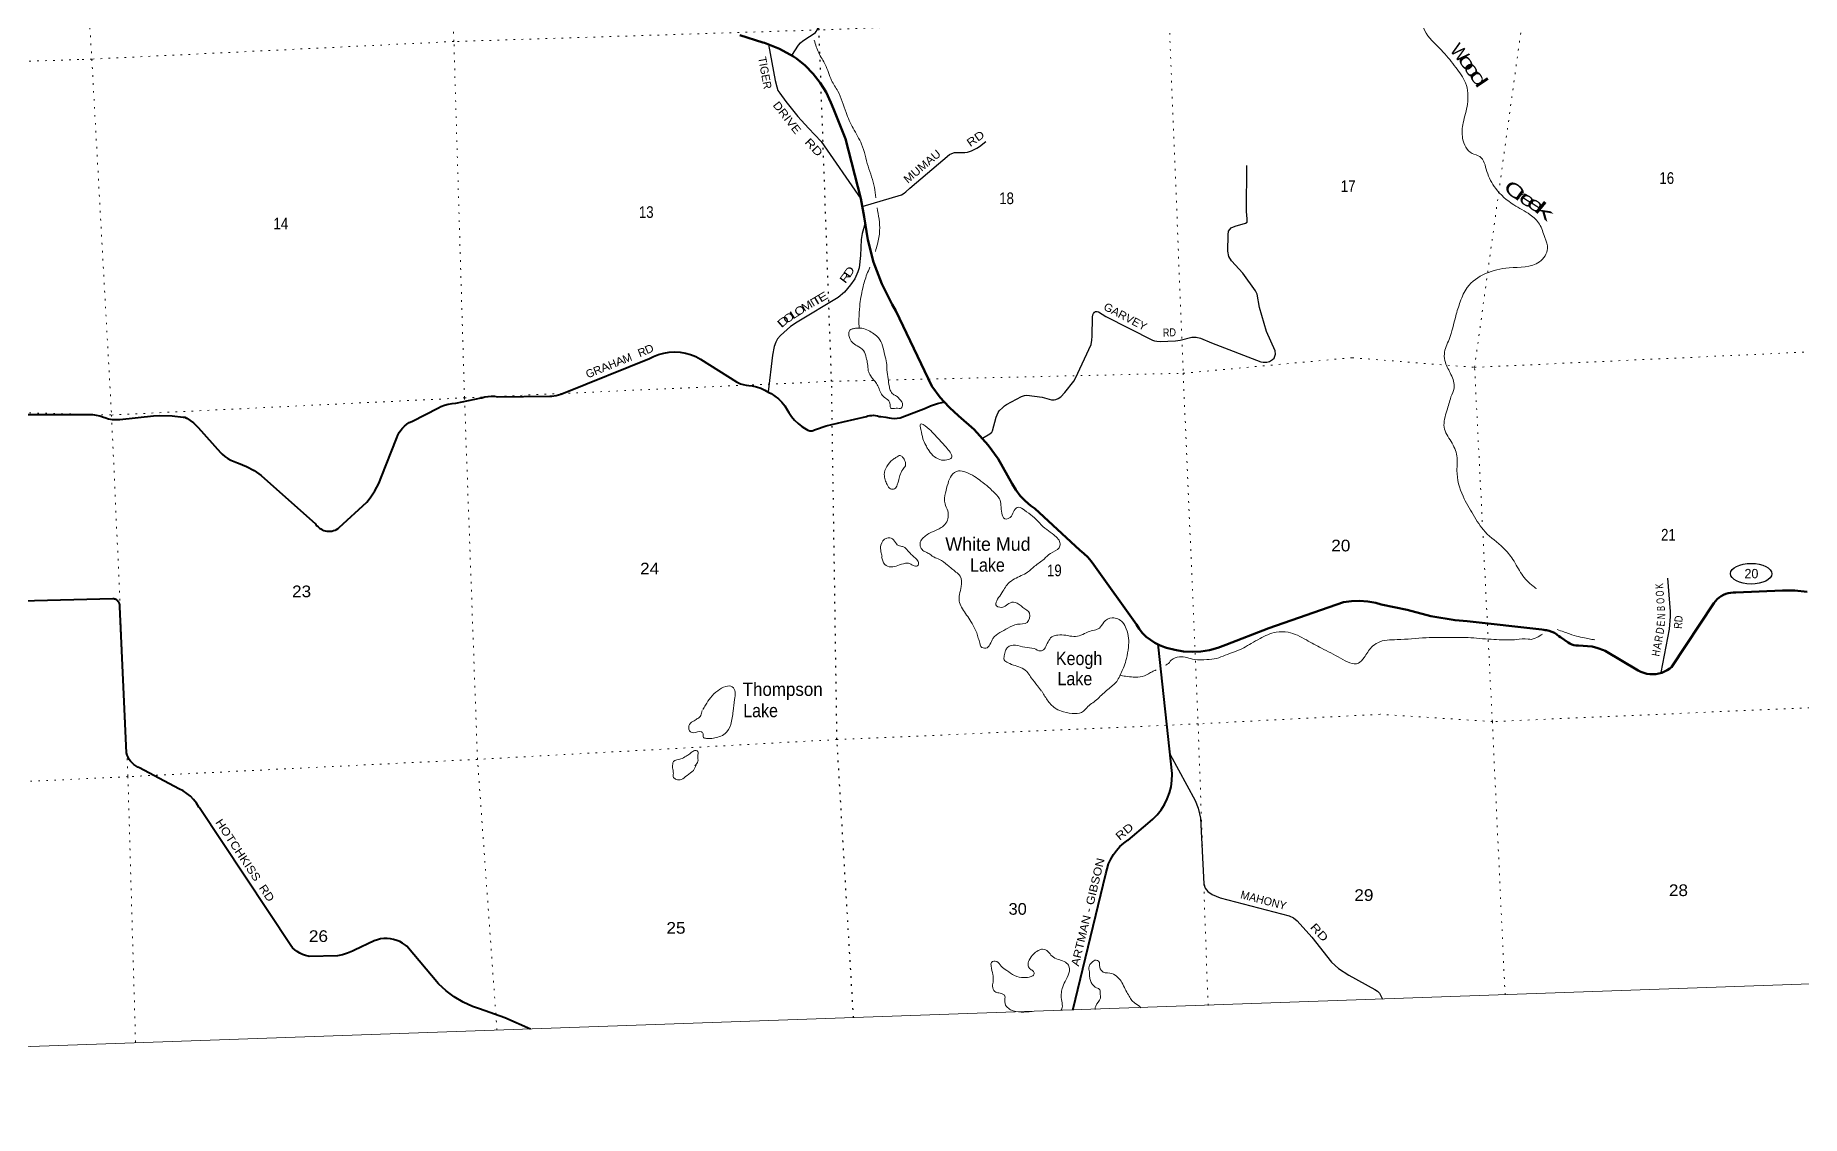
# Model space of a CAD drawing. Header units: feet. Extents: x 727543 to 978287, y 379550 to 572970.
# Drawn here: x 764549 to 791035, y 379550 to 395756 of the extents above; entities that cross this region are included whole.
import ezdxf
from ezdxf.enums import TextEntityAlignment as Align

# ---------------------------------------------------------------- set-up
doc = ezdxf.new("R2010")
doc.units = ezdxf.units.FT
doc.header["$LTSCALE"] = 80
doc.linetypes.add('DOTTED', pattern=[1.5, 0.3, -1.2])
for name, color, linetype, lineweight in [('17', 7, 'Continuous', 25), ('23', 7, 'Continuous', 70), ('26', 7, 'Continuous', 40), ('29', 7, 'Continuous', 25), ('39', 7, 'Continuous', 13), ('4', 7, 'Continuous', 13), ('6', 7, 'DOTTED', 25), ('7', 7, 'DOTTED', 13)]:
    doc.layers.add(name, color=color, linetype=linetype, lineweight=lineweight)
for name, color, linetype in [('27', 7, 'Continuous'), ('30', 7, 'Continuous'), ('41', 7, 'Continuous')]:
    doc.layers.add(name, color=color, linetype=linetype)

msp = doc.modelspace()

# ---------------------------------------------------------------- linework, layer by layer
at = {"layer": '17'}
msp.add_ellipse((790278.25, 387679.9), major_axis=(-309.24, 1), ratio=0.500121, dxfattribs=at)
at = {"layer": '23'}
for points in [[(778175.97, 390257.95), (778114.79, 390324.89), (777990.98, 390492.65), (777450.77, 391625.31), (777395.21, 391719.37), (777239.94, 392029.06), (777117.9, 392353.27), (777030.42, 392688.48), (776978.45, 393030.98), (776927.08, 393309.25), (776697.63, 394204.32), (776517.31, 394651.26), (776479.42, 394749.65), (776405.44, 394901.81), (776315.95, 395045.4), (776211.94, 395178.85), (776094.56, 395300.7), (775965.08, 395409.61), (775917.57, 395439.02), (775706.13, 395551.69), (775509.08, 395631.52), (775484.19, 395641.61), (775459.08, 395649.5), (775111.14, 395758.93)], [(781384.13, 386618.4), (781335.23, 386643.19), (781269.35, 386685.79), (781208.29, 386735.03), (781152.71, 386790.39), (781103.22, 386851.26), (781060.36, 386916.96), (780420.74, 387813.98), (780381.69, 387869.97), (780330.1, 387930.42), (780272.48, 387985.15), (780209.45, 388033.55), (779536.34, 388656.64), (779476.13, 388699.62), (779393.17, 388770.6), (779318.09, 388849.86), (779251.7, 388936.53), (779194.74, 389029.67), (778988.47, 389405.03), (778834.72, 389610.24), (778624.59, 389841.12), (778391.48, 390048.76), (778255.45, 390170.99), (778175.97, 390257.95)], [(781384.13, 386618.4), (781405.2, 386607.72), (781478.49, 386579.75), (781512.27, 386569.72), (781637.97, 386535.75), (781766.52, 386515.09), (781896.53, 386507.99), (782026.58, 386514.52), (782155.22, 386534.6), (782281.07, 386568.03), (782398.08, 386612.37), (783046.76, 386861.63), (784165.78, 387251.34), (784285.88, 387267.92), (784407.05, 387271.86), (784527.97, 387263.1), (784647.31, 387241.76), (784730.68, 387218.98), (785121.33, 387138.58), (785475.32, 387041.87), (785837.49, 386982.7), (786020.19, 386967.41), (787141.24, 386841.36), (787166.87, 386838.48), (787191.24, 386835.35), (787208.11, 386833.18), (787249.19, 386823.45), (787289.03, 386809.49), (787327.19, 386791.43), (787363.25, 386769.49), (787370.65, 386763.87), (787395.86, 386744.73), (787420.65, 386727.1), (787534.28, 386646.26), (787560.78, 386631.26), (787588.7, 386619.1), (787617.74, 386609.93), (787647.57, 386603.85), (787677.88, 386600.92), (787687.34, 386600.65), (787895.94, 386587.15), (787980.84, 386564.98), (788062.96, 386534.06), (788088.02, 386522.59), (788584.71, 386227.32), (788625.55, 386207.15), (788668.27, 386191.35), (788712.4, 386180.11), (788757.48, 386173.54), (788802.99, 386171.72), (788848.44, 386174.66), (788893.33, 386182.34), (788937.18, 386194.67), (788979.5, 386211.52), (789019.82, 386232.7), (789057.71, 386257.98), (789082.25, 386277.69), (789719.83, 387238.04), (789742.74, 387268.51), (789768.7, 387296.42), (789797.44, 387321.46), (789828.64, 387343.35), (789861.96, 387361.87), (789897.03, 387376.8), (789933.47, 387387.99), (789970.88, 387395.3), (790008.85, 387398.67), (790046.04, 387398.1), (790746.32, 387428.72), (790932.16, 387428.28), (791116.93, 387408.41)]]:
    msp.add_lwpolyline(points, dxfattribs=at)
at = {"layer": '26'}
for points in [[(763861.04, 390066.52), (765291.01, 390065.82), (765345.35, 390069.67), (765403.7, 390067.88), (765461.55, 390060.01), (765518.26, 390046.13), (765573.21, 390026.39), (765589.4, 390020.6), (765644.37, 390005.05), (765700.67, 389995.33), (765757.68, 389991.55), (765814.77, 389993.74), (766322.33, 390046.46), (766407.42, 390051.89), (766600.27, 390049.62), (766766.82, 390030.13), (766791.85, 390027.2), (766816.82, 390014.3), (766820.1, 390012.61), (766872.53, 389980.04), (766921.26, 389942.17), (766940.76, 389923.43), (766965.7, 389899.47), (766988.13, 389874.4), (767324.43, 389498.63), (767349, 389473.21), (767389.32, 389438.17), (767433.07, 389407.53), (767479.79, 389381.64), (767528.96, 389360.78), (767580.04, 389345.16), (767596.47, 389339.4), (767715.2, 389289.66), (767828.08, 389227.78), (767933.87, 389154.43), (768749.79, 388428.82), (768756.22, 388419), (768771.45, 388399.26), (768788.65, 388381.22), (768807.64, 388365.07), (768828.22, 388351), (768850.16, 388339.16), (768873.21, 388329.67), (768897.13, 388322.65), (768921.65, 388318.16), (768946.51, 388316.26), (768971.43, 388316.98), (768996.13, 388320.29), (769020.36, 388326.16), (769043.84, 388334.54), (769066.31, 388345.33), (769087.54, 388358.4), (769107.28, 388373.62), (769519.3, 388752.71), (769570.42, 388816.8), (769640.1, 388921.58), (769698.44, 389033.07), (769744.81, 389150.05), (769961.52, 389692.62), (769969.05, 389718.22), (769984.59, 389758.18), (770004.23, 389796.3), (770027.74, 389832.15), (770054.88, 389865.35), (770085.33, 389895.53), (770118.78, 389922.37), (770154.84, 389945.56), (770193.13, 389964.85), (770594.74, 390167.76), (770630.12, 390185.99), (770683.99, 390207.98), (770739.86, 390224.22), (770797.12, 390234.53), (770855.14, 390238.79), (771234.6, 390315.68), (771245.3, 390319.41), (771290.83, 390332.03), (771337.44, 390339.82), (771384.61, 390342.7), (771431.82, 390340.63), (771478.55, 390333.64), (772264.47, 390340.73), (772291.69, 390342.94), (772361.23, 390353.7), (772429.27, 390371.68), (772495.06, 390396.66), (773759.58, 390910.3), (773818.72, 390939.49), (773894.8, 390968.45), (773973.5, 390989.3)], [(773973.5, 390989.3), (774053.94, 391001.8), (774135.25, 391005.83), (774216.54, 391001.34), (774296.91, 390988.38), (774375.48, 390967.09), (774451.4, 390937.7), (774523.83, 390900.53), (775060.46, 390558.03), (775081.53, 390546.81), (775121.76, 390529.4), (775163.59, 390516.29), (775206.55, 390507.63), (775250.19, 390503.5), (775298.35, 390497.47), (775364.42, 390483.07), (775428.62, 390461.85), (775490.25, 390434.03), (775548.63, 390399.92), (775582.1, 390381.85), (775640.1, 390344.17), (775693.83, 390300.64), (775742.72, 390251.73), (775786.24, 390197.97), (775823.89, 390139.96), (775847.48, 390097.8), (775888.23, 390037.9), (775935.02, 389982.58), (775987.33, 389932.46), (776044.6, 389888.08), (776081.19, 389865.41), (776105.23, 389850.52), (776131.19, 389834.7), (776137.05, 389832.02), (776149, 389827.99), (776161.29, 389825.24), (776173.81, 389823.79), (776186.41, 389823.66), (776198.96, 389824.84), (776211.32, 389827.33), (776223.34, 389831.1), (776234.91, 389836.1), (776245.89, 389842.28), (776406.83, 389896.52), (776662.44, 389958.77), (777013.5, 390038.78), (777034.78, 390045.71), (777062.68, 390051.98), (777091.08, 390055.3), (777119.67, 390055.63), (777148.14, 390052.97), (777176.18, 390047.35), (777178.47, 390046.64), (777203.52, 390038.82), (777228.47, 390035.62), (777304.3, 390025.88), (777329.43, 390022.65), (777354.3, 390017.52), (777386.78, 390012.26), (777429.78, 390009.86), (777472.8, 390011.96), (777515.36, 390018.55), (777894.66, 390162.13), (777971.23, 390197.22), (778077.21, 390234.48), (778161.51, 390254.51), (778175.97, 390257.95)], [(771973.84, 380849.6), (771588.71, 381017.64), (771208.4, 381152.95), (771102.99, 381190.44), (770963.56, 381254.74), (770831.62, 381333.27), (770708.61, 381425.15), (770595.88, 381529.39), (770118.74, 382092.08), (770097.54, 382109.54), (770057.07, 382137.67), (770013.88, 382161.41), (769968.45, 382180.5), (769921.27, 382194.74), (769872.86, 382203.97), (769823.75, 382208.1), (769774.47, 382207.06), (769725.58, 382200.88), (769677.6, 382189.62), (769631.06, 382173.41), (769332.51, 382032.43), (769303.8, 382017.41), (769232, 381986.35), (769157.34, 381962.97), (769080.65, 381947.52), (768654.47, 381939.87), (768642.05, 381942.03), (768598.07, 381952.73), (768555.45, 381967.98), (768514.65, 381987.59), (768476.13, 382011.36), (768440.31, 382039.03), (768407.57, 382070.29), (768378.28, 382104.8), (767009.45, 384166.8), (767001.99, 384180.34), (766965.08, 384238.22), (766922.31, 384291.93), (766874.16, 384340.88), (766821.17, 384384.52), (766763.9, 384422.38), (766702.98, 384454.05), (766112.76, 384766.52), (766084.13, 384779.66), (766054.15, 384797.22), (766026.16, 384817.82), (766000.48, 384841.23), (765977.39, 384867.2), (765957.14, 384895.44), (765939.95, 384925.64), (765926.01, 384957.48), (765915.48, 384990.59), (765817.51, 387181.92), (765816.39, 387206.87), (765810.18, 387231.92), (765805.68, 387242.34), (765799.95, 387252.55), (765793.18, 387262.1), (765785.45, 387270.89), (765776.84, 387278.82), (765767.45, 387285.81), (765757.38, 387291.78), (765746.75, 387296.67), (765735.66, 387300.41), (765724.24, 387302.98), (765712.61, 387304.34), (764341.48, 387270.33)], [(780108.78, 381133.78), (780602.38, 383179.26), (780618.88, 383255.15), (780643.23, 383328.89), (780675.15, 383399.68), (780714.29, 383466.75), (780760.24, 383529.36), (780812.47, 383586.83), (780870.42, 383638.52), (780933.46, 383683.87), (780935.49, 383685.16), (781232.49, 383935.24), (781305.3, 383995.64), (781371.39, 384063.32), (781430.05, 384137.54), (781480.62, 384217.48), (781522.57, 384302.27), (781555.42, 384390.98), (781578.82, 384482.64), (781592.51, 384576.24), (781596.34, 384670.76), (781596.12, 384682.64), (781388.66, 386577.03), (781384.13, 386618.4)]]:
    msp.add_lwpolyline(points, dxfattribs=at)
at = {"layer": '29'}
for points in [[(775892.7, 395452.27), (775993.44, 395607.76), (776025.03, 395643.26), (776059.96, 395674.32), (776157.53, 395738.66), (776226.27, 395780.81), (776245.67, 395796.35), (776258.98, 395811.88), (776277.27, 395849.59), (776288.91, 395885.09), (776294.46, 395903.95), (776297.07, 395949.83)], [(775542.55, 395617.96), (775642.22, 395076.7), (775666.31, 394981.82), (775684.03, 394928.35), (775710.64, 394886.51), (775803.95, 394764.58), (775982.39, 394536.63), (776142.51, 394364.55), (776334.04, 394163.29), (776928.76, 393302.7)], [(776946.43, 393186.21), (777537.15, 393361.25), (777575.16, 393385.97), (777599.87, 393406.89), (777664.49, 393463.95), (778254.63, 393966.04), (778292.64, 393985.06), (778330.66, 393996.47), (778406.68, 394000.28), (778486.51, 393996.47), (778526.42, 394002.17), (778585.34, 394023.1), (778665.17, 394061.14), (778705.08, 394087.76), (778802.01, 394163.84)], [(778752.26, 389713.35), (778863.86, 389779.08), (778891.42, 389801.9), (778901.41, 389823.42), (778958.08, 390027.17), (778984.55, 390096.69), (779000.71, 390121.42), (779055.34, 390173.79), (779081.48, 390195.59), (779110.94, 390216.51), (779335.22, 390338.23), (779381.78, 390353.45), (779417.61, 390357.78), (779646.91, 390327.33), (779787.56, 390288.78), (779824.62, 390286.88), (779852.1, 390294.02), (779885.44, 390305.9), (779924.41, 390330.62), (779985.35, 390397.49), (780122.07, 390568.36), (780146.55, 390612.9), (780379.2, 391119.35), (780391.02, 391182.66), (780398.62, 391241.62), (780399.65, 391527.69), (780404.32, 391563.03), (780413.82, 391583.95), (780429.03, 391604.87), (780446.76, 391614.06), (780468.94, 391614.38), (780489.85, 391608.68), (780599.08, 391538.58), (781301.41, 391184.56), (781330.87, 391175.06), (781364.49, 391167.37), (781414.5, 391163.65), (781644.95, 391170.96), (781716.7, 391180.76), (781891.56, 391226.41), (781955.56, 391230.07), (782020.8, 391215), (782187.05, 391143.19), (782924.82, 390859.82), (782959.71, 390853.65), (782990.12, 390851.75), (783016.72, 390853.65), (783052.84, 390865.06), (783102.25, 390893.59), (783123.16, 390912.61), (783132.14, 390927.49), (783145.97, 390971.56), (783140.63, 391020.61), (783012.18, 391312.83), (782905.25, 391674.41), (782872.27, 391871.15), (782847.07, 391924.66), (782653.19, 392186.38), (782486.48, 392372.35), (782444.64, 392437.91), (782432.45, 392515.79), (782437.03, 392765.03), (782442.95, 392816.83), (782482.65, 392867.73), (782540.93, 392892.85), (782696.69, 392936.55), (782718.33, 392955.22), (782722.41, 393002.01), (782709.96, 393114.59), (782717.58, 393800.97)], [(776992.04, 392941.39), (776947.94, 392783.05), (776933.49, 392692.52), (776922.65, 392452.01), (776904.22, 392265.75), (776883.59, 392210.53), (776835.8, 392102.19), (776772.25, 392010.95), (776683.75, 391900.59), (776587.86, 391820.97), (775974.27, 391454.79), (775874.09, 391387.09), (775721.65, 391254.39), (775680.24, 391200.72), (775652.99, 391151.13), (775628.92, 391086.6), (775601.97, 390957.67), (775539.89, 390409.27)], [(789022.45, 387613.77), (789061.63, 387112.67), (789061.63, 387036.6), (789046.42, 386850.21), (788923.11, 386199.8)], [(781565.04, 384966.42), (781940.87, 384279.05), (781987.54, 384164.77), (782019.84, 384013.38), (782068.32, 383026.23), (782090.17, 382962.79), (782129.23, 382913.3), (782196.61, 382867.69), (782316.61, 382818.85), (783350.66, 382547.68), (783414.9, 382517.75), (783468.55, 382475.05), (783692.12, 382228.47), (783987.4, 381851.18), (784089.61, 381757), (784247.24, 381658.32), (784635.11, 381443.62), (784675, 381418.47), (784706.01, 381385.52), (784750.83, 381297.32)]]:
    msp.add_lwpolyline(points, dxfattribs=at)
at = {"layer": '39'}
for points in [[(784284.09, 401217.2), (784275.78, 401212.96), (784175.42, 401068.25), (784120.68, 400825.97), (784137.37, 400624.39), (784170.34, 400419.3), (784101.44, 400239.22), (784080.51, 400137.49), (784114.51, 399962.74), (784178.09, 399748.52), (784222.88, 399614.55), (784338.76, 399408.08), (784519.5, 399195.61), (784642.9, 399068.2), (784751.26, 398905.95), (784913.94, 398751.52), (785018.67, 398577.03), (785106.1, 398313.05), (785099.35, 398086.46), (785028.99, 397827.51), (784944.34, 397634.8), (784780.4, 397518.36), (784601.14, 397437.81), (784505.81, 397262.94), (784605.73, 397049.9), (784691.49, 396899.05), (784778.09, 396598.66), (784902.11, 396390.43), (785068.3, 396252.28), (785268.44, 396064.68), (785404.72, 395790.15), (785660.65, 395503.3), (785847.97, 395274.87), (785994.98, 395043.13), (786023.63, 394722.68), (785959.99, 394443.74), (785951.48, 394209.01), (786092.18, 393985.15), (786208.97, 393936.36), (786315.21, 393715.43), (786446.86, 393458.93), (786717.62, 393212.98), (786962.94, 393065.25), (787102.95, 392924.23), (787182.22, 392724.66), (787224.09, 392556.23), (787105.19, 392360.4), (786647.4, 392268.86), (786294.58, 392180.71), (786020.42, 391973.81), (785916.24, 391760.26), (785848.47, 391545.86), (785748.77, 391195.01), (785677.09, 390976.44), (785693.49, 390845.6), (785776, 390670.39), (785823.17, 390463.73), (785774.97, 390330.8)], [(776228.72, 395682.63), (776295.88, 395491), (776394.55, 395316.31), (776489.27, 395076.82), (776581.29, 394920.11), (776704.96, 394598.68), (776811.73, 394361.6), (776938.82, 394121.13), (777036.5, 393790.78), (777131.71, 393474.5), (777151.27, 393319.72)], [(777170.18, 393169.77), (777209.47, 392826.19), (777175.75, 392620.97), (777146.13, 392514.92)], [(777062.31, 392276.06), (777018.65, 392171.26), (776956.73, 391963.11), (776910.99, 391692.83), (776899.15, 391498.42), (776900.43, 391397.4), (776903.5, 391365.16)], [(776903.5, 391365.16), (776939.97, 391362.29), (777040.15, 391327.11), (777124.57, 391279.3), (777193.3, 391216.84), (777251.7, 391099.47), (777286.6, 390959.11), (777312.56, 390844.74), (777318.14, 390735.78), (777336.56, 390604.99), (777352.23, 390496.36), (777368.41, 390434.22), (777410.83, 390372.93), (777462.29, 390344.27), (777503.98, 390305.19), (777553.78, 390203.71), (777520.91, 390158.19), (777478.25, 390164.9), (777389.55, 390158), (777377.24, 390163.67), (777367.52, 390213.89), (777330.76, 390287.49), (777260.27, 390341.81), (777217.59, 390411.18), (777182.45, 390496.96), (777139.9, 390562.29), (777070.31, 390651), (777039.67, 390722.77), (777028.1, 390829.52), (777008.99, 390919.86), (776967, 391029.67), (776873.85, 391097.41), (776797.24, 391153.56), (776756.51, 391225.01), (776746.52, 391283.31), (776763.04, 391334.37), (776798.85, 391351.69), (776845.02, 391361.26), (776903.5, 391365.16)], [(785774.97, 390330.8), (785715, 390124.74), (785674.59, 389876.86), (785778.62, 389661.92), (785866.49, 389446.46), (785865.6, 389226.13), (785956.99, 388841.01), (786107.41, 388566.93), (786289.73, 388306), (786560.23, 388068.12), (786705.39, 387892.91), (786837.95, 387670.81), (786913.79, 387576.23), (787011.51, 387492.47), (787057.18, 387455.54)], [(777937.24, 389538.96), (777900.61, 389608.52), (777859.09, 389704.2), (777828.23, 389844.69), (777819.6, 389923.24), (777922.25, 389873.99), (778018.22, 389782.09), (778110.41, 389681.97), (778223.58, 389558.28), (778286.74, 389418.83), (778219.03, 389388.36), (778113.85, 389391.04), (778008.71, 389454.35), (777934.95, 389546.97)], [(777513.23, 389155.45), (777489.75, 389069.8), (777473.5, 389010.67), (777430.93, 388952.71), (777374.33, 388952.91), (777319.73, 389015.83), (777293.13, 389087.73), (777278.45, 389166.08), (777316.89, 389288.59), (777402.49, 389390.38), (777453.99, 389422.36), (777517.67, 389452.7), (777552.85, 389427.56), (777591.3, 389364.12), (777595.42, 389299.57), (777557.53, 389243.98), (777511.44, 389151.81)], [(778665.51, 386793.42), (778628.48, 386875.09), (778560.06, 386990.12), (778498.41, 387083.13), (778438.79, 387176.2), (778403.39, 387270.06), (778406.28, 387367.17), (778432.61, 387489.28), (778415.42, 387644.36), (778352.81, 387705), (778226.1, 387810.07), (778106.17, 387893.12), (778020.06, 387930.77), (777976.61, 387961.71), (777918.83, 387998.25), (777871.67, 388018.97), (777825.48, 388072.05), (777818.8, 388152.68), (777865.08, 388220.87), (778003.63, 388310.22), (778130.99, 388370.91), (778203.51, 388439.94), (778237.08, 388525.91), (778229.88, 388622.69), (778190.05, 388728.53), (778196.75, 388894.48), (778234.6, 389035.16), (778287.3, 389154.08), (778392.19, 389222.13), (778499.98, 389201.35), (778633.38, 389138.94), (778728.69, 389067.23), (778842.69, 388979.94), (778909.54, 388913.37), (779006.1, 388803.3), (779027.36, 388708.99), (779039.4, 388588.1), (779084.63, 388502.65), (779186.4, 388542.3), (779225.96, 388630.49), (779293.15, 388677.11), (779381.54, 388631.45), (779503.69, 388542.41), (779604.02, 388440.54), (779716.4, 388341.07), (779819.98, 388263.56), (779888.84, 388197.06), (779915.31, 388129.19), (779899.05, 388070.05), (779772.48, 387985.13), (779674.25, 387899.11), (779532.25, 387791.46), (779428.02, 387703.22), (779229.23, 387601.83), (779138.54, 387532.21), (779026.66, 387368.94), (778959.52, 387197), (779073.17, 387182.47), (779148.23, 387235.41), (779240.7, 387250.51), (779358.35, 387175.47), (779456.27, 387085.65), (779420.31, 386949.08), (779275.68, 386922.19), (779130.08, 386862.94), (779010.99, 386796.45), (778908.78, 386708.27), (778800.34, 386563.3), (778726.81, 386587.21), (778712.98, 386639.31), (778688.4, 386711.29), (778665.51, 386793.42)], [(777245.79, 387938.19), (777229.35, 388008.4), (777228.14, 388107.4), (777315.62, 388213.3), (777402.89, 388201.96), (777459.91, 388126.99), (777527.78, 388090.77), (777576.63, 388080.21), (777618.26, 388043.15), (777681.26, 387970.4), (777743.68, 387915.81), (777785.9, 387860.58), (777787.68, 387806.06), (777729.4, 387796.1), (777659.5, 387832.26), (777594.7, 387836.24), (777480.62, 387802.25), (777380.27, 387780.83), (777286.02, 387820.24), (777238.98, 387932.33)], [(779637.84, 385919.23), (779576.59, 386000.12), (779483.87, 386116.39), (779432.92, 386191.55), (779347.77, 386261.57), (779241.41, 386300.59), (779134.91, 386343.65), (779076.93, 386386.25), (779076.97, 386446.89), (779098.63, 386526.41), (779125.38, 386573.76), (779247.54, 386608.01), (779386, 386576.08), (779526.1, 386556.34), (779622.23, 386521.03), (779648.35, 386525.91), (779700.88, 386588.23), (779808.99, 386743.3), (779881.21, 386759.77), (780002.6, 386755.59), (780120.35, 386739.17), (780226.83, 386758.77), (780334.39, 386806.69), (780432.53, 386834.1), (780504.28, 386864.71), (780570.15, 386951.72), (780697.32, 387018.46), (780853.12, 386950.72), (780906.82, 386853.41), (780941.72, 386713.05), (780940.08, 386577.58), (780909.28, 386406.81), (780874.61, 386292.51), (780837.07, 386204.39), (780751.23, 386048.02), (780613.6, 385930.41), (780460.62, 385788.05), (780316.93, 385670.24), (780264.14, 385615.99), (780139.96, 385581.68), (779967.3, 385608.46), (779856.7, 385653.41), (779735.72, 385768.77), (779644.16, 385911.34)], [(781496.95, 386308.36), (781522.4, 386321.44), (781583.07, 386382.01), (781704.64, 386434.42), (781928.29, 386393.11), (782116.31, 386391.08), (782259.25, 386407.8), (782393, 386458.59), (782514.83, 386502.94), (782668.3, 386568.51), (782781.33, 386634.8), (782914.36, 386707.8), (783029.73, 386764.07), (783155.8, 386802.48), (783333.66, 386802.14), (783608.27, 386685.67), (783834.63, 386561.57), (784122.41, 386413.18), (784387.63, 386336.83), (784473.75, 386422.47), (784585.9, 386577.66), (784678.68, 386645.33), (784818.88, 386684.2), (784968.21, 386691.02), (785405.84, 386719.25), (785767.47, 386722.8), (786032.27, 386721.22), (786204.47, 386708.57), (786380.7, 386696.05), (786538.63, 386686.98), (786754.71, 386691.91), (786932.31, 386699.65), (786980.96, 386695.15), (787038.98, 386713.19), (787130.39, 386760.59), (787149.26, 386772.64)], [(787369.98, 386842.43), (787468.37, 386807.85), (787556.3, 386776.32), (787691, 386736.19), (787804.98, 386711.56), (787890.43, 386694.1), (787935.04, 386689.47)], [(780808.3, 386156.98), (780895.71, 386141.6), (781013.33, 386129.22), (781146.37, 386139.56), (781271.85, 386196.15), (781321.53, 386222), (781356.44, 386237.29)], [(774558.14, 385640.57), (774600.38, 385708.63), (774673.54, 385820.13), (774783.3, 385924.72), (774902.45, 385989.18), (774999.62, 385984.23), (775042.7, 385902.74), (775034.21, 385791.31), (775011.55, 385618.78), (774975.68, 385417.53), (774891.2, 385281.42), (774807.8, 385236.29), (774717.61, 385213.18), (774610.61, 385209.73), (774565.67, 385224.46), (774561.87, 385278.91), (774536.59, 385310.43), (774413.83, 385294.35), (774360.42, 385320.93), (774346.46, 385377.07), (774386.42, 385453.14), (774426.14, 385474.63), (774455.83, 385493.78), (774509.35, 385525.82), (774537.58, 385589.38), (774550.46, 385628.2)], [(774457.92, 384810.7), (774416.08, 384730.52), (774321.54, 384654.72), (774234.63, 384593.31), (774161.82, 384595.01), (774120.52, 384621.98), (774116.39, 384686.52), (774108.29, 384748.92), (774105.85, 384823.62), (774118.73, 384862.44), (774228.58, 384902.35), (774308.08, 384943.31), (774361.53, 384977.37), (774408.8, 385015.27), (774458.87, 385029.01), (774481.68, 385011.55), (774481.83, 384944.86), (774484.4, 384866.12), (774436.11, 384797.87)], [(779495.62, 381112.27), (779173.44, 381140.43), (779111.29, 381186.93), (779085.79, 381287.17), (779079.44, 381357.71), (779075.27, 381361.61), (778997.5, 381391.45), (778938.23, 381411.78), (778903.23, 381493.52), (778912.7, 381574.67), (778905.57, 381669.43), (778881.29, 381793.96), (778885.57, 381848.67), (778965.99, 381861.37), (779030.88, 381792.71), (779115.9, 381726.73), (779233.54, 381651.69), (779371.94, 381621.78), (779480.57, 381637.41), (779522.04, 381667.04), (779518.44, 381715.43), (779470.95, 381746.24), (779436.93, 381797.69), (779452.27, 381885.1), (779514.1, 381971.97), (779587.09, 382026.87), (779653.12, 382047.19), (779733.1, 382011.36), (779793.96, 381942.58), (779888.54, 381893.07), (779974.38, 381863.49), (780042.92, 381807.09), (780048.76, 381690.05), (779990.2, 381564.87), (779947.26, 381456.37), (779931.73, 381375.02), (779939.32, 381266.13), (779946.46, 381171.36), (779933.01, 381138.19), (779931.37, 381132.27), (779930.78, 381127.62)], [(780440.31, 381145.48), (780448.76, 381194.97), (780519.83, 381313.1), (780515.37, 381387.74), (780509.62, 381440.11), (780462.2, 381468.9), (780397.83, 381521.4), (780371.76, 381577.15), (780357.6, 381639.35), (780358.17, 381683.83), (780350.6, 381730.08), (780347.26, 381770.39), (780356.1, 381809.08), (780385.33, 381842.36), (780456.69, 381885.08), (780493.62, 381868.08), (780510.79, 381775.65), (780561.61, 381704.53), (780691.61, 381684.46), (780782.55, 381622.71), (780841.52, 381549.82), (780891.31, 381448.34), (780940.58, 381363.02), (780981.25, 381293.59), (781035.58, 381238.74), (781122.11, 381172.72), (781124.13, 381169.48)]]:
    msp.add_spline(points, degree=3, dxfattribs=at)
at = {"layer": '4'}
msp.add_lwpolyline([(969937.84, 572954.67), (978041.59, 388968.11), (947496.78, 387643.8), (916945.33, 386361.5), (886396.97, 385118.33), (855846.95, 383920.08), (825295.31, 382766.75), (794742.09, 381652.54), (764187.38, 380580.36), (733631.22, 379550.22), (727552.54, 563611.91)], dxfattribs=at)
msp.add_lwpolyline([(969937.84, 572954.67), (978041.59, 388968.11), (947496.78, 387643.8), (916945.33, 386361.5), (886396.97, 385118.33), (855846.95, 383920.08), (825295.31, 382766.75), (794742.09, 381652.54), (764187.38, 380580.36), (733631.22, 379550.22), (727552.54, 563611.91)], dxfattribs=at)
at = {"layer": '6'}
msp.add_lwpolyline([(776817.87, 381018.47), (776569.51, 385191.92), (776489.04, 390565.6), (776300.76, 395836.77), (776100.72, 401220.75), (775843.47, 406499.81), (775752.7, 411879.22), (775491.02, 417170.26), (775346.04, 422477.18), (775104.26, 426998.87)], dxfattribs=at)
at = {"layer": '7'}
msp.add_line((765201.3, 395392.23), (763679.63, 395339.65), dxfattribs=at)
for points in [[(771471.51, 380832.14), (771179.17, 384895.19), (770983.93, 390317.72), (770825.58, 395662.62), (770588.13, 400954.44), (770551.02, 406361.85), (770343.38, 411668.78), (770162.52, 416960.4), (770000.59, 422291.04), (769876.89, 426816.7)], [(781152.84, 406676.71), (781423.58, 401355.64), (781548.97, 396029.89), (781761.83, 390686.75), (781984.1, 385426.78), (782134.07, 381205.03)], [(786588.08, 381362.28), (786396.75, 385461.64), (786130.31, 390774.76), (786883.6, 396237.92), (786142.85, 401531.74), (786322.27, 406806.66)], [(765201.3, 398628.76), (765395.77, 395398.97), (765691.33, 390060.51), (765937.17, 384635.56), (766051.59, 380644.59)], [(794211.37, 396485.89), (791294.18, 396398.03), (786883.6, 396237.92), (784295.19, 396286.01), (781548.97, 396029.89), (776300.76, 395836.77), (770825.58, 395662.62), (765395.77, 395398.97), (765201.3, 395392.23)], [(777344.63, 390585.26), (781761.83, 390686.75), (784294.57, 390919.83), (786130.31, 390774.76), (791445.51, 391020.57), (794402.49, 391144.01)], [(763859.56, 390109.65), (765691.33, 390060.51), (770983.93, 390317.72), (776489.04, 390565.6), (777129.52, 390580.32)], [(794595.86, 385739.75), (791629.64, 385690.65), (786396.75, 385461.64), (784713.75, 385571.2), (781984.1, 385426.78), (776569.51, 385191.92), (771179.17, 384895.19), (765937.17, 384635.56), (764050.95, 384546.06)]]:
    msp.add_lwpolyline(points, dxfattribs=at)

# ---------------------------------------------------------------- texts
at = {"layer": '17'}
msp.add_text('20', height=140, dxfattribs=at).set_placement((790281.7, 387611.59), align=Align.CENTER)
at = {"layer": '27'}
for s, p in [('M', (773446.17, 390858.55)), ('G', (772890.29, 390632.76)), ('H', (773223.81, 390768.23))]:
    msp.add_text(s, height=120, rotation=22.107, dxfattribs=at).set_placement(p, align=Align.CENTER)
for s, rotation, width, p in [('R', 22.107, 1.05, (773668.54, 390948.88)), ('D', 23.952, 1.1, (773778.45, 390996.89)), ('R', 22.107, 1.05, (773001.47, 390677.92)), ('A', 22.107, 1.2, (773112.65, 390723.07)), ('A', 22.107, 1.2, (773335, 390813.39))]:
    msp.add_text(s, height=120, rotation=rotation, dxfattribs=dict(at, width=width)).set_placement(p, align=Align.CENTER)
for s, rotation, width, p in [('HOTCHKISS  RD', 303.578, 1.15, (767243.44, 383950.16)), ('RD', 40.098, 1.25, (780808.44, 383673.14)), ('ARTMAN - GIBSON', 76.433, 1.15, (780194.38, 381783.78))]:
    msp.add_text(s, height=120, rotation=rotation, dxfattribs=dict(at, width=width)).set_placement(p)
at = {"layer": '30'}
for s, rotation, p in [('TIGER', 280.434, (775386.3, 395422.76)), ('MAHONY', 345.306, (782610.59, 382814.09))]:
    msp.add_text(s, height=120, rotation=rotation, dxfattribs=at).set_placement(p)
for s, rotation, width, p in [('DRIVE', 308.054, 1.15, (775600.29, 394706.47)), ('RD', 312.647, 1.3, (776076.05, 394146.63)), ('RD', 35.128, 1.2, (778567.83, 394078.18)), ('MUMAU', 40.391, 1.1, (777631.6, 393527.87)), ('GARVEY', 332.249, 1.05, (780555.24, 391646.85)), ('RD', 1.817, 0.85, (781458.05, 391236.51)), ('RD', 85.335, 0.85, (789237.02, 386849.88)), ('RD', 312.198, 1.3, (783656.91, 382371.52))]:
    msp.add_text(s, height=120, rotation=rotation, dxfattribs=dict(at, width=width)).set_placement(p)
for s, rotation, width, p in [('D', 55.142, 1.35, (776801.39, 392175.26)), ('R', 53.273, 1.4, (776741.24, 392088.03)), ('M', 30.828, 1.2, (776148.53, 391645.46)), ('T', 30.828, 1.55, (776294.02, 391726.22)), ('E', 30.828, 1.35, (776387.76, 391781.77)), ('D', 41.04, 1.55, (775802.82, 391417.85)), ('O', 34.05, 1.3, (775876.63, 391469.66)), ('L', 32.828, 1.6, (775965.68, 391528.59)), ('O', 32.828, 1.25, (776042.94, 391577.82)), ('K', 94.471, 0.75, (788960.88, 387499.77)), ('O', 94.471, 0.7, (788967.8, 387387.16)), ('O', 94.471, 0.7, (788977.01, 387276.96)), ('E', 85.335, 0.8, (788981.95, 386928.38)), ('B', 90.471, 0.7, (788984.38, 387158.63)), ('N', 87.335, 0.7, (788987.87, 387037.48)), ('R', 79.265, 0.85, (788950.35, 386695.93)), ('D', 79.265, 0.85, (788969.76, 386814.01)), ('H', 79.265, 0.8, (788909.36, 386479.29)), ('A', 79.265, 0.95, (788930.59, 386587.42))]:
    msp.add_text(s, height=120, rotation=rotation, dxfattribs=dict(at, width=width)).set_placement(p, align=Align.CENTER)
msp.add_text('I', height=120, rotation=30.828, dxfattribs=at).set_placement((776231.12, 391692.89), align=Align.CENTER)
at = {"layer": '41'}
msp.add_text('W', height=200, rotation=309.711, dxfattribs=at).set_placement((785829.84, 395433.46), align=Align.CENTER)
for s, rotation, width, p in [('o', 306.195, 1.7, (785940.35, 395297.08)), ('o', 302.967, 1.55, (786014.57, 395190.22)), ('d', 304.001, 1.8, (786109.77, 395057.42)), ('C', 320.605, 1.6, (786666.35, 393352.72)), ('r', 323.746, 1.9, (786779.07, 393274.21)), ('e', 327.191, 1.55, (786872.97, 393212.56)), ('e', 326.985, 1.6, (786993.56, 393138.73)), ('k', 320.745, 2.05, (787115.28, 393044.44))]:
    msp.add_text(s, height=200, rotation=rotation, dxfattribs=dict(at, width=width)).set_placement(p, align=Align.CENTER)
msp.add_text('White Mud', height=200, dxfattribs=at).set_placement((778194.62, 388023.4))
for s, width, p in [('Lake', 0.9, (778564.84, 387710.69)), ('Keogh', 0.9, (779852.05, 386310.04)), ('Lake', 0.9, (779876.03, 386006.5)), ('Thompson', 0.95, (775155.29, 385846.76)), ('Lake', 0.9, (775163.28, 385527.25))]:
    msp.add_text(s, height=200, dxfattribs=dict(at, width=width)).set_placement(p)
at = {"layer": '7'}
for s, width, p in [('16', 0.85, (788901.69, 393527.28)), ('18', 0.85, (779002.01, 393223.5)), ('17', 0.85, (784124.17, 393406.91)), ('13', 0.85, (773598.89, 393016.94)), ('14', 0.85, (768119.99, 392844.67)), ('21', 0.85, (788926.56, 388176.71)), ('20', 1.1, (783981.45, 388014.67)), ('24', 1.1, (773617.29, 387669.08)), ('19', 0.85, (779718.35, 387642.6)), ('23', 1.1, (768398.48, 387327.6)), ('28', 1.1, (789044.07, 382844.64)), ('30', 1.05, (779142.4, 382564.44)), ('29', 1.1, (784327.5, 382771.71)), ('26', 1.1, (768650.74, 382156.12)), ('25', 1.1, (774012.36, 382280.13))]:
    msp.add_text(s, height=175, dxfattribs=dict(at, width=width)).set_placement(p)

doc.saveas('drawing.dxf')
